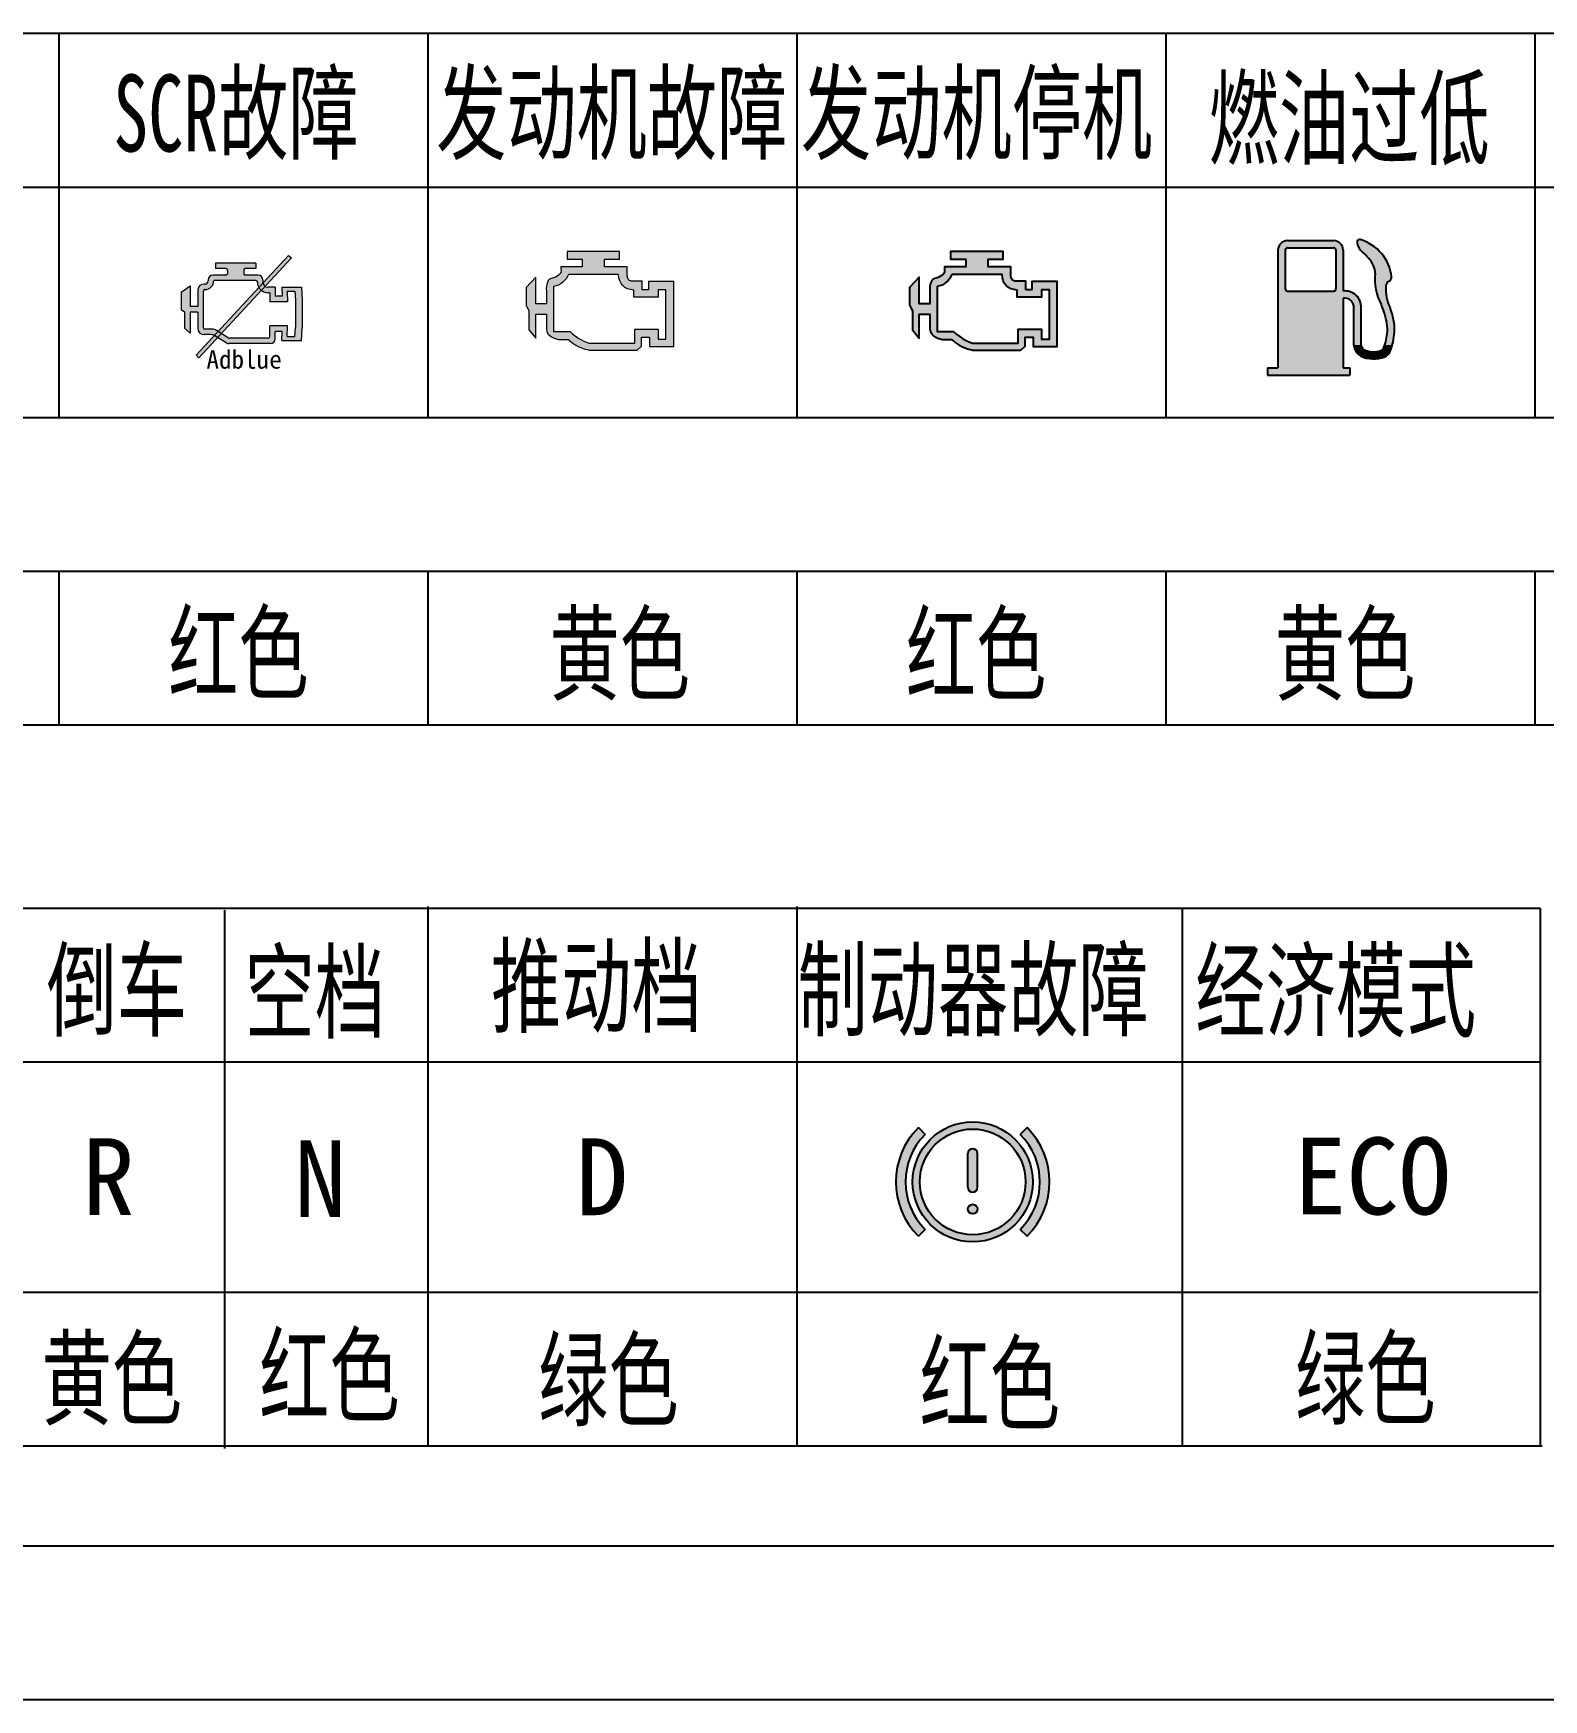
# Model space of a CAD drawing. Extents: x -188 to 653, y 38 to 632.
# Drawn here: x 355.9 to 454.2, y 38.5 to 146.9 of the extents above; entities that cross this region are included whole.
import ezdxf

# ---------------------------------------------------------------- set-up
doc = ezdxf.new("R2010")
doc.units = 0
doc.header["$LTSCALE"] = 5
doc.linetypes.add('ACAD_ISO04W100', pattern=[30.5, 24, -3, 0.5, -3])
for name, color, linetype, lineweight in [('1', 1, 'CONTINUOUS', 5), ('F1', 3, 'ACAD_ISO04W100', 5), ('F3', 2, 'CONTINUOUS', 5)]:
    doc.layers.add(name, color=color, linetype=linetype, lineweight=lineweight)
for name, color, linetype in [('1轮廓实线层', 7, 'CONTINUOUS'), ('2细线层', 3, 'CONTINUOUS'), ('F2', 1, 'CONTINUOUS')]:
    doc.layers.add(name, color=color, linetype=linetype)
doc.styles.add('STYLE1', font='SIMHEI.TTF', dxfattribs={"width": 0.67})
doc.styles.add('STYLE2', font='', dxfattribs={"width": 0.67, "height": 5})
doc.styles.get('STYLE2').set_extended_font_data('FangSong')

msp = doc.modelspace()

# ---------------------------------------------------------------- hatches: boundary and pattern name
at = {"layer": '1'}
msp.add_hatch(color=256, dxfattribs=at).paths.add_polyline_path([(366.506, 125.936), (366.69, 125.766), (372.703, 132.259), (372.519, 132.428)])
h = msp.add_hatch(color=256, dxfattribs=at)
h.paths.add_polyline_path([(369.6, 131.249, 0.4142136), (369.705, 131.144), (370.543, 131.144, -0.4142136), (370.857, 130.83), (370.857, 130.662, 0.4142136), (371.172, 130.348), (371.654, 130.348), (371.654, 129.761), (372.094, 129.761), (372.073, 130.348), (373.356, 130.348), (373.414, 129.524), (373.414, 127.714), (373.356, 126.89), (372.073, 126.89), (372.094, 127.477), (371.654, 127.477), (371.654, 126.995, -0.4142136), (371.339, 126.681), (368.633, 126.681, -0.1400549), (368.467, 126.728), (367.727, 127.188, 0.1400549), (367.45, 127.268), (367.033, 127.268, -0.4142136), (366.614, 127.687), (366.614, 128.734), (366.111, 128.734), (366.111, 127.373), (365.754, 127.687), (365.754, 128.761), (365.545, 128.913), (365.545, 130.042), (366.111, 130.452), (366.111, 129.091), (366.614, 129.091), (366.614, 130.139, -0.4142136), (367.033, 130.558), (367.085, 130.558, 0.4142136), (367.295, 130.767), (367.295, 130.83, -0.4142136), (367.609, 131.144), (368.447, 131.144, 0.4142136), (368.552, 131.249), (368.552, 131.459, 0.4142136), (368.447, 131.564), (367.766, 131.564), (367.766, 131.92), (370.386, 131.92), (370.386, 131.564), (369.705, 131.564, 0.4142136), (369.6, 131.459)])
h.paths.add_polyline_path([(368.447, 130.788), (367.651, 130.788, -0.425106), (367.085, 130.201), (367.075, 130.201, 0.4142136), (366.97, 130.097), (366.97, 127.729, 0.4142136), (367.075, 127.624), (367.552, 127.624, -0.1400549), (367.829, 127.545), (368.594, 127.069, 0.1400549), (368.705, 127.037), (371.193, 127.037, 0.4142136), (371.297, 127.142), (371.297, 127.833), (372.454, 127.833), (372.43, 127.142), (372.93, 127.142), (372.971, 127.729), (372.971, 129.51), (372.93, 130.097), (372.43, 130.097), (372.454, 129.405), (371.297, 129.405), (371.297, 129.992), (371.172, 129.992, -0.4199345), (370.501, 130.676, 0.4338451), (370.396, 130.788)], flags=16)
at = {"layer": '1轮廓实线层'}
h = msp.add_hatch(color=2, dxfattribs=at)
h.paths.add_polyline_path([(441.12, 129.632, -0.5041211), (441.824, 129.012), (441.824, 127.566), (442.293, 127.566), (442.293, 128.995, 0.4679868), (441.12, 130.106), (441.12, 132.762, 0.4142136), (440.495, 133.387), (437.51, 133.387, 0.4142136), (436.885, 132.762), (436.885, 125.106), (436.207, 125.106), (436.207, 124.637), (441.566, 124.637), (441.566, 125.106), (441.12, 125.106)])
h.paths.add_polyline_path([(437.51, 130.1, -0.4142136), (437.354, 130.257), (437.354, 132.762, -0.4142136), (437.51, 132.918), (440.495, 132.918, -0.4142136), (440.651, 132.762), (440.651, 130.257, -0.4142136), (440.495, 130.1)], flags=16)
h.paths.add_polyline_path([(443.899, 130.452, -0.2804266), (444.086, 130.718, 0.3301624), (444.272, 131.04, 0.301971), (442.231, 133.451, 0.5480875), (442.033, 133.277), (442.041, 133.226, 0.1877188), (442.381, 132.637, -0.1080256), (443.101, 131.747, -0.1391975), (443.196, 131.244, 0.1423223), (443.594, 129.22, 0.0384266), (443.744, 128.821, -0.099586), (444.001, 127.566), (444.47, 127.566, 0.1002933), (444.172, 129.012, -0.1273104)])
h.paths.add_polyline_path([(442.293, 127.566), (441.824, 127.566), (441.824, 126.585), (442.293, 126.585)], flags=16)
h.paths.add_polyline_path([(444.468, 127.439, 0.0085106), (444.47, 127.566), (444.001, 127.566, -0.0076289), (444, 127.466, -0.0511602), (443.829, 126.585), (444.317, 126.585, 0.0446322)])
h = msp.add_hatch(color=2, dxfattribs=at)
h.paths.add_polyline_path([(444.272, 131.04, -0.3301624), (444.086, 130.718, 0.2804266), (443.899, 130.452, 0.1273104), (444.172, 129.012), (443.664, 129.012, -0.0197646), (443.594, 129.22, -0.1423223), (443.196, 131.244, 0.1391975), (443.101, 131.747, 0.1080256), (442.381, 132.637, -0.1877188), (442.041, 133.226), (442.033, 133.277, -0.5480875), (442.231, 133.451, -0.301971)])
h.paths.add_polyline_path([(441.12, 132.762, 0.4142136), (440.495, 133.387), (440.182, 133.387), (440.182, 132.918), (440.495, 132.918, -0.4142136), (440.651, 132.762), (440.651, 130.257, -0.4142136), (440.495, 130.1), (440.182, 130.1), (440.182, 129.012), (441.12, 129.012), (441.12, 129.632, -0.5041211), (441.824, 129.012), (442.294, 129.012, 0.463108), (441.12, 130.106)])
h.paths.add_polyline_path([(441.12, 129.012), (440.182, 129.012), (440.182, 124.637), (441.566, 124.637), (441.566, 125.106), (441.12, 125.106)])
h.paths.add_polyline_path([(440.182, 129.012), (436.885, 129.012), (436.885, 125.106), (436.207, 125.106), (436.207, 124.637), (440.182, 124.637)])
h.paths.add_polyline_path([(440.182, 129.012), (440.182, 130.1), (437.51, 130.1, -0.4142136), (437.354, 130.257), (437.354, 132.762, -0.4142136), (437.51, 132.918), (440.182, 132.918), (440.182, 133.387), (437.51, 133.387, 0.4142136), (436.885, 132.762), (436.885, 129.012)])
for points in [[(442.293, 126.585), (441.824, 126.585, 0.0859048), (441.861, 126.375), (442.302, 126.533, -0.0859048)], [(441.861, 126.375, 0.0805487), (442.032, 126.064), (442.302, 126.533)], [(442.424, 126.325, -0.0948754), (442.302, 126.533), (442.032, 126.064, 0.1109717), (442.244, 125.891)], [(442.539, 126.271, -0.0214546), (442.424, 126.325), (442.244, 125.891, 0.040873), (442.539, 125.772)], [(443.076, 126.154, -0.0939247), (442.539, 126.271), (442.539, 125.772, 0.0703056), (443.076, 125.685)], [(444.19, 126.188, 0.0214147), (444.317, 126.585), (443.829, 126.585, -0.0097332), (443.776, 126.423, -0.2337576), (443.579, 126.228, -0.0866805), (443.076, 126.154), (443.076, 125.685, 0.1000017), (443.834, 125.822, 0.2135666)]]:
    msp.add_hatch(color=2, dxfattribs=at).paths.add_polyline_path(points)
at = {"layer": '1轮廓实线层', "ltscale": 10}
h = msp.add_hatch(color=1, dxfattribs=at)
h.paths.add_polyline_path([(417.024, 75.579), (417.024, 76.048, 0.4141168), (413.119, 72.142), (413.588, 72.142, -0.4141168)])
h.paths.add_polyline_path([(413.932, 75.235), (413.49, 75.677, 0.1989124), (412.025, 72.142), (412.65, 72.142, -0.1989124)])
h.paths.add_polyline_path([(420.463, 72.142), (420.931, 72.142, 0.4143103), (417.024, 76.048), (417.024, 75.579, -0.4143103)])
h.paths.add_polyline_path([(421.4, 72.142), (422.025, 72.142, 0.1989124), (420.561, 75.677), (420.119, 75.235, -0.1989124)])
h.paths.add_polyline_path([(420.119, 69.048), (420.561, 68.606, 0.1989124), (422.025, 72.142), (421.4, 72.142, -0.1989124)])
h.paths.add_polyline_path([(417.026, 68.704), (417.026, 68.236, 0.4141168), (420.931, 72.142), (420.463, 72.142, -0.4141168)])
h.paths.add_polyline_path([(417.338, 73.99, 0.4148826), (417.024, 74.303), (417.025, 72.142), (417.338, 72.142)], flags=17)
h.paths.add_polyline_path([(417.024, 74.303, 0.4135448), (416.713, 73.99), (416.713, 72.142), (417.025, 72.142)])
h.paths.add_polyline_path([(417.025, 72.142), (416.713, 72.142), (416.713, 71.788, 0.4144199), (417.025, 71.475)], flags=17)
h.paths.add_polyline_path([(417.338, 72.142), (417.025, 72.142), (417.025, 71.475, 0.4140073), (417.338, 71.788)])
h.paths.add_polyline_path([(417.026, 70.685, 0.4146647), (416.713, 70.372, 0.4148582), (417.026, 70.06)], flags=17)
h.paths.add_polyline_path([(417.026, 70.06, 0.4135692), (417.338, 70.372, 0.4137626), (417.026, 70.685)])
h.paths.add_polyline_path([(417.026, 68.236), (417.026, 68.704, -0.4143103), (413.588, 72.142), (413.119, 72.142, 0.4143103)])
h.paths.add_polyline_path([(413.49, 68.606), (413.932, 69.048, -0.1989124), (412.65, 72.142), (412.025, 72.142, 0.1989124)])
at = {"layer": 'F2'}
h = msp.add_hatch(color=256, dxfattribs=at)
edge = h.paths.add_edge_path()
edge.add_spline(control_points=[(420.472, 130.181), (420.472, 130.181), (420.872, 130.181), (420.872, 130.181), (420.872, 130.181), (420.872, 130.181), (420.872, 130.731), (420.872, 130.731), (420.872, 130.731), (420.872, 130.731), (422.522, 130.731), (422.522, 130.731), (422.522, 130.731), (422.522, 130.731), (422.522, 126.491), (422.522, 126.491), (422.522, 126.491), (422.522, 126.491), (420.962, 126.491), (420.962, 126.491), (420.962, 126.491), (420.962, 126.491), (420.962, 127.111), (420.962, 127.111), (420.962, 127.111), (420.962, 127.111), (420.432, 127.111), (420.432, 127.111), (420.432, 127.111), (420.432, 127.111), (420.432, 126.512), (420.432, 126.512), (420.432, 126.512), (420.432, 126.512), (420.152, 126.262), (420.152, 126.262), (420.152, 126.262), (420.152, 126.262), (417.052, 126.262), (417.052, 126.262), (417.052, 126.262), (417.052, 126.261), (416.582, 126.311), (416.152, 126.591), (416.152, 126.591), (415.712, 126.861), (415.662, 126.961), (415.662, 126.961), (415.662, 126.961), (415.662, 126.961), (415.002, 126.961), (415.002, 126.961), (415.002, 126.961), (415.002, 126.961), (414.242, 127.121), (414.242, 127.621), (414.242, 127.621), (414.242, 128.131), (414.242, 128.601), (414.242, 128.601), (414.242, 128.601), (414.242, 128.601), (413.552, 128.601), (413.552, 128.601), (413.552, 128.601), (413.552, 128.601), (413.552, 127.031), (413.552, 127.031), (413.552, 127.031), (413.552, 127.031), (413.102, 127.591), (413.102, 127.591), (413.102, 127.591), (413.102, 127.591), (413.102, 128.811), (413.102, 128.811), (413.102, 128.811), (413.102, 128.811), (412.922, 129.181), (412.922, 129.181), (412.922, 129.181), (412.922, 129.181), (412.922, 130.341), (412.922, 130.341), (412.922, 130.341), (412.922, 130.341), (413.552, 131.011), (413.552, 131.011), (413.552, 131.011), (413.552, 131.011), (413.552, 129.281), (413.552, 129.281), (413.552, 129.281), (413.552, 129.281), (414.242, 129.281), (414.242, 129.281), (414.242, 129.281), (414.242, 129.281), (414.242, 130.181), (414.242, 130.181), (414.242, 130.181), (414.242, 130.181), (414.192, 130.861), (414.572, 130.931), (414.572, 130.931), (414.962, 131.001), (415.182, 131.251), (415.192, 131.351), (415.192, 131.351), (415.202, 131.441), (415.192, 131.681), (415.192, 131.681), (415.192, 131.681), (415.192, 131.681), (416.572, 131.681), (416.572, 131.681), (416.572, 131.681), (416.572, 131.681), (416.572, 132.171), (416.572, 132.171), (416.572, 132.171), (416.572, 132.171), (415.582, 132.171), (415.582, 132.171), (415.582, 132.171), (415.582, 132.171), (415.582, 132.681), (415.582, 132.681), (415.582, 132.681), (415.582, 132.681), (419.002, 132.681), (419.002, 132.681), (419.002, 132.681), (419.002, 132.681), (419.002, 132.171), (419.002, 132.171), (419.002, 132.171), (419.002, 132.171), (418.032, 132.171), (418.032, 132.171), (418.032, 132.171), (418.032, 132.171), (418.032, 131.681), (418.032, 131.681), (418.032, 131.681), (418.032, 131.681), (419.502, 131.681), (419.502, 131.681), (419.502, 131.681), (419.502, 131.681), (419.502, 131.152), (419.502, 131.152), (419.502, 131.152), (419.502, 131.151), (419.502, 130.751), (419.762, 130.751), (419.762, 130.751), (420.022, 130.751), (420.472, 130.751), (420.472, 130.751), (420.472, 130.751), (420.472, 130.751), (420.472, 130.181), (420.472, 130.181)], knot_values=[0, 0, 0, 0, 0.0243902, 0.0243902, 0.0243902, 0.0243902, 0.0487805, 0.0487805, 0.0487805, 0.0487805, 0.0731707, 0.0731707, 0.0731707, 0.0731707, 0.097561, 0.097561, 0.097561, 0.097561, 0.1219512, 0.1219512, 0.1219512, 0.1219512, 0.1463415, 0.1463415, 0.1463415, 0.1463415, 0.1707317, 0.1707317, 0.1707317, 0.1707317, 0.195122, 0.195122, 0.195122, 0.195122, 0.2195122, 0.2195122, 0.2195122, 0.2195122, 0.2439024, 0.2439024, 0.2439024, 0.2439024, 0.2682927, 0.2682927, 0.2682927, 0.2682927, 0.2926829, 0.2926829, 0.2926829, 0.2926829, 0.3170732, 0.3170732, 0.3170732, 0.3170732, 0.3414634, 0.3414634, 0.3414634, 0.3414634, 0.3658537, 0.3658537, 0.3658537, 0.3658537, 0.3902439, 0.3902439, 0.3902439, 0.3902439, 0.4146341, 0.4146341, 0.4146341, 0.4146341, 0.4390244, 0.4390244, 0.4390244, 0.4390244, 0.4634146, 0.4634146, 0.4634146, 0.4634146, 0.4878049, 0.4878049, 0.4878049, 0.4878049, 0.5121951, 0.5121951, 0.5121951, 0.5121951, 0.5365854, 0.5365854, 0.5365854, 0.5365854, 0.5609756, 0.5609756, 0.5609756, 0.5609756, 0.5853659, 0.5853659, 0.5853659, 0.5853659, 0.6097561, 0.6097561, 0.6097561, 0.6097561, 0.6341463, 0.6341463, 0.6341463, 0.6341463, 0.6585366, 0.6585366, 0.6585366, 0.6585366, 0.6829268, 0.6829268, 0.6829268, 0.6829268, 0.7073171, 0.7073171, 0.7073171, 0.7073171, 0.7317073, 0.7317073, 0.7317073, 0.7317073, 0.7560976, 0.7560976, 0.7560976, 0.7560976, 0.7804878, 0.7804878, 0.7804878, 0.7804878, 0.804878, 0.804878, 0.804878, 0.804878, 0.8292683, 0.8292683, 0.8292683, 0.8292683, 0.8536585, 0.8536585, 0.8536585, 0.8536585, 0.8780488, 0.8780488, 0.8780488, 0.8780488, 0.902439, 0.902439, 0.902439, 0.902439, 0.9268293, 0.9268293, 0.9268293, 0.9268293, 0.9512195, 0.9512195, 0.9512195, 0.9512195, 0.9756098, 0.9756098, 0.9756098, 0.9756098, 1, 1, 1, 1], degree=3, periodic=0)
edge = h.paths.add_edge_path(flags=16)
edge.add_spline(control_points=[(415.682, 131.191), (415.682, 131.191), (418.932, 131.191), (418.932, 131.191), (418.932, 131.191), (418.972, 130.571), (419.302, 130.191), (419.922, 130.171), (419.922, 130.171), (419.922, 130.171), (419.922, 129.701), (419.922, 129.701), (419.922, 129.701), (419.922, 129.701), (421.502, 129.701), (421.502, 129.701), (421.502, 129.701), (421.502, 129.701), (421.502, 130.181), (421.502, 130.181), (421.502, 130.181), (421.502, 130.181), (422.012, 130.181), (422.012, 130.181), (422.012, 130.181), (422.012, 130.181), (422.012, 126.981), (422.012, 126.981), (422.012, 126.981), (422.012, 126.981), (421.502, 126.981), (421.502, 126.981), (421.502, 126.981), (421.502, 126.981), (421.502, 127.631), (421.502, 127.631), (421.502, 127.631), (421.502, 127.631), (419.982, 127.631), (419.982, 127.631), (419.982, 127.631), (419.982, 127.631), (419.982, 126.721), (419.982, 126.721), (419.982, 126.721), (419.982, 126.721), (417.022, 126.721), (417.022, 126.721), (417.022, 126.721), (416.552, 126.861), (416.132, 127.121), (415.772, 127.471), (415.772, 127.471), (415.772, 127.471), (414.712, 127.471), (414.712, 127.471), (414.712, 127.471), (414.712, 127.471), (414.712, 130.391), (414.712, 130.391), (414.712, 130.391), (415.172, 130.481), (415.512, 130.791), (415.682, 131.191)], knot_values=[0, 0, 0, 0, 0.0625, 0.0625, 0.0625, 0.0625, 0.125, 0.125, 0.125, 0.125, 0.1875, 0.1875, 0.1875, 0.1875, 0.25, 0.25, 0.25, 0.25, 0.3125, 0.3125, 0.3125, 0.3125, 0.375, 0.375, 0.375, 0.375, 0.4375, 0.4375, 0.4375, 0.4375, 0.5, 0.5, 0.5, 0.5, 0.5625, 0.5625, 0.5625, 0.5625, 0.625, 0.625, 0.625, 0.625, 0.6875, 0.6875, 0.6875, 0.6875, 0.75, 0.75, 0.75, 0.75, 0.8125, 0.8125, 0.8125, 0.8125, 0.875, 0.875, 0.875, 0.875, 0.9375, 0.9375, 0.9375, 0.9375, 1, 1, 1, 1], degree=3, periodic=0)
at = {"layer": 'F3'}
h = msp.add_hatch(color=256, dxfattribs=at)
edge = h.paths.add_edge_path()
edge.add_spline(control_points=[(395.529, 130.181), (395.529, 130.181), (395.929, 130.181), (395.929, 130.181), (395.929, 130.181), (395.929, 130.181), (395.929, 130.731), (395.929, 130.731), (395.929, 130.731), (395.929, 130.731), (397.579, 130.731), (397.579, 130.731), (397.579, 130.731), (397.579, 130.731), (397.579, 126.491), (397.579, 126.491), (397.579, 126.491), (397.579, 126.491), (396.009, 126.491), (396.009, 126.491), (396.009, 126.491), (396.009, 126.491), (396.009, 127.111), (396.009, 127.111), (396.009, 127.111), (396.009, 127.111), (395.489, 127.111), (395.489, 127.111), (395.489, 127.111), (395.489, 127.111), (395.489, 126.512), (395.489, 126.512), (395.489, 126.512), (395.489, 126.512), (395.199, 126.262), (395.199, 126.262), (395.199, 126.262), (395.199, 126.262), (392.109, 126.262), (392.109, 126.262), (392.109, 126.262), (392.109, 126.261), (391.639, 126.311), (391.199, 126.591), (391.199, 126.591), (390.769, 126.861), (390.719, 126.961), (390.719, 126.961), (390.719, 126.961), (390.719, 126.961), (390.049, 126.961), (390.049, 126.961), (390.049, 126.961), (390.049, 126.961), (389.289, 127.121), (389.289, 127.621), (389.289, 127.621), (389.289, 128.131), (389.289, 128.601), (389.289, 128.601), (389.289, 128.601), (389.289, 128.601), (388.599, 128.601), (388.599, 128.601), (388.599, 128.601), (388.599, 128.601), (388.599, 127.031), (388.599, 127.031), (388.599, 127.031), (388.599, 127.031), (388.159, 127.591), (388.159, 127.591), (388.159, 127.591), (388.159, 127.591), (388.159, 128.811), (388.159, 128.811), (388.159, 128.811), (388.159, 128.811), (387.979, 129.181), (387.979, 129.181), (387.979, 129.181), (387.979, 129.181), (387.979, 130.341), (387.979, 130.341), (387.979, 130.341), (387.979, 130.341), (388.599, 131.011), (388.599, 131.011), (388.599, 131.011), (388.599, 131.011), (388.599, 129.281), (388.599, 129.281), (388.599, 129.281), (388.599, 129.281), (389.289, 129.281), (389.289, 129.281), (389.289, 129.281), (389.289, 129.281), (389.289, 130.181), (389.289, 130.181), (389.289, 130.181), (389.289, 130.181), (389.249, 130.861), (389.629, 130.931), (389.629, 130.931), (390.009, 131.001), (390.239, 131.251), (390.239, 131.351), (390.239, 131.351), (390.249, 131.441), (390.239, 131.681), (390.239, 131.681), (390.239, 131.681), (390.239, 131.681), (391.619, 131.681), (391.619, 131.681), (391.619, 131.681), (391.619, 131.681), (391.619, 132.171), (391.619, 132.171), (391.619, 132.171), (391.619, 132.171), (390.639, 132.171), (390.639, 132.171), (390.639, 132.171), (390.639, 132.171), (390.639, 132.681), (390.639, 132.681), (390.639, 132.681), (390.639, 132.681), (394.049, 132.681), (394.049, 132.681), (394.049, 132.681), (394.049, 132.681), (394.049, 132.171), (394.049, 132.171), (394.049, 132.171), (394.049, 132.171), (393.079, 132.171), (393.079, 132.171), (393.079, 132.171), (393.079, 132.171), (393.079, 131.681), (393.079, 131.681), (393.079, 131.681), (393.079, 131.681), (394.549, 131.681), (394.549, 131.681), (394.549, 131.681), (394.549, 131.681), (394.549, 131.152), (394.549, 131.152), (394.549, 131.152), (394.549, 131.151), (394.549, 130.751), (394.809, 130.751), (394.809, 130.751), (395.069, 130.751), (395.529, 130.751), (395.529, 130.751), (395.529, 130.751), (395.529, 130.751), (395.529, 130.181), (395.529, 130.181)], knot_values=[0, 0, 0, 0, 0.0243902, 0.0243902, 0.0243902, 0.0243902, 0.0487805, 0.0487805, 0.0487805, 0.0487805, 0.0731707, 0.0731707, 0.0731707, 0.0731707, 0.097561, 0.097561, 0.097561, 0.097561, 0.1219512, 0.1219512, 0.1219512, 0.1219512, 0.1463415, 0.1463415, 0.1463415, 0.1463415, 0.1707317, 0.1707317, 0.1707317, 0.1707317, 0.195122, 0.195122, 0.195122, 0.195122, 0.2195122, 0.2195122, 0.2195122, 0.2195122, 0.2439024, 0.2439024, 0.2439024, 0.2439024, 0.2682927, 0.2682927, 0.2682927, 0.2682927, 0.2926829, 0.2926829, 0.2926829, 0.2926829, 0.3170732, 0.3170732, 0.3170732, 0.3170732, 0.3414634, 0.3414634, 0.3414634, 0.3414634, 0.3658537, 0.3658537, 0.3658537, 0.3658537, 0.3902439, 0.3902439, 0.3902439, 0.3902439, 0.4146341, 0.4146341, 0.4146341, 0.4146341, 0.4390244, 0.4390244, 0.4390244, 0.4390244, 0.4634146, 0.4634146, 0.4634146, 0.4634146, 0.4878049, 0.4878049, 0.4878049, 0.4878049, 0.5121951, 0.5121951, 0.5121951, 0.5121951, 0.5365854, 0.5365854, 0.5365854, 0.5365854, 0.5609756, 0.5609756, 0.5609756, 0.5609756, 0.5853659, 0.5853659, 0.5853659, 0.5853659, 0.6097561, 0.6097561, 0.6097561, 0.6097561, 0.6341463, 0.6341463, 0.6341463, 0.6341463, 0.6585366, 0.6585366, 0.6585366, 0.6585366, 0.6829268, 0.6829268, 0.6829268, 0.6829268, 0.7073171, 0.7073171, 0.7073171, 0.7073171, 0.7317073, 0.7317073, 0.7317073, 0.7317073, 0.7560976, 0.7560976, 0.7560976, 0.7560976, 0.7804878, 0.7804878, 0.7804878, 0.7804878, 0.804878, 0.804878, 0.804878, 0.804878, 0.8292683, 0.8292683, 0.8292683, 0.8292683, 0.8536585, 0.8536585, 0.8536585, 0.8536585, 0.8780488, 0.8780488, 0.8780488, 0.8780488, 0.902439, 0.902439, 0.902439, 0.902439, 0.9268293, 0.9268293, 0.9268293, 0.9268293, 0.9512195, 0.9512195, 0.9512195, 0.9512195, 0.9756098, 0.9756098, 0.9756098, 0.9756098, 1, 1, 1, 1], degree=3, periodic=0)
edge = h.paths.add_edge_path(flags=16)
edge.add_spline(control_points=[(390.729, 131.191), (390.729, 131.191), (393.989, 131.191), (393.989, 131.191), (393.989, 131.191), (394.019, 130.571), (394.349, 130.191), (394.979, 130.171), (394.979, 130.171), (394.979, 130.171), (394.979, 129.701), (394.979, 129.701), (394.979, 129.701), (394.979, 129.701), (396.559, 129.701), (396.559, 129.701), (396.559, 129.701), (396.559, 129.701), (396.559, 130.181), (396.559, 130.181), (396.559, 130.181), (396.559, 130.181), (397.069, 130.181), (397.069, 130.181), (397.069, 130.181), (397.069, 130.181), (397.069, 126.981), (397.069, 126.981), (397.069, 126.981), (397.069, 126.981), (396.559, 126.981), (396.559, 126.981), (396.559, 126.981), (396.559, 126.981), (396.559, 127.631), (396.559, 127.631), (396.559, 127.631), (396.559, 127.631), (395.039, 127.631), (395.039, 127.631), (395.039, 127.631), (395.039, 127.631), (395.039, 126.721), (395.039, 126.721), (395.039, 126.721), (395.039, 126.721), (392.079, 126.721), (392.079, 126.721), (392.079, 126.721), (391.599, 126.861), (391.189, 127.121), (390.829, 127.471), (390.829, 127.471), (390.829, 127.471), (389.759, 127.471), (389.759, 127.471), (389.759, 127.471), (389.759, 127.471), (389.759, 130.391), (389.759, 130.391), (389.759, 130.391), (390.219, 130.481), (390.569, 130.791), (390.729, 131.191)], knot_values=[0, 0, 0, 0, 0.0625, 0.0625, 0.0625, 0.0625, 0.125, 0.125, 0.125, 0.125, 0.1875, 0.1875, 0.1875, 0.1875, 0.25, 0.25, 0.25, 0.25, 0.3125, 0.3125, 0.3125, 0.3125, 0.375, 0.375, 0.375, 0.375, 0.4375, 0.4375, 0.4375, 0.4375, 0.5, 0.5, 0.5, 0.5, 0.5625, 0.5625, 0.5625, 0.5625, 0.625, 0.625, 0.625, 0.625, 0.6875, 0.6875, 0.6875, 0.6875, 0.75, 0.75, 0.75, 0.75, 0.8125, 0.8125, 0.8125, 0.8125, 0.875, 0.875, 0.875, 0.875, 0.9375, 0.9375, 0.9375, 0.9375, 1, 1, 1, 1], degree=3, periodic=0)

# ---------------------------------------------------------------- linework, layer by layer
at = {"layer": '1'}
for p, q in [((372.519, 132.428), (372.703, 132.259)), ((367.766, 131.92), (367.766, 131.564)), ((370.386, 131.92), (367.766, 131.92)), ((368.447, 131.564), (367.766, 131.564)), ((368.552, 131.459), (368.552, 131.249)), ((369.6, 131.459), (369.6, 131.249)), ((370.386, 131.564), (369.705, 131.564)), ((370.386, 131.92), (370.386, 131.564)), ((365.545, 130.042), (366.111, 130.452)), ((366.111, 130.452), (366.111, 129.091)), ((366.614, 130.139), (366.614, 129.091)), ((367.085, 130.558), (367.033, 130.558)), ((367.085, 130.201), (367.075, 130.201)), ((367.295, 130.83), (367.295, 130.767)), ((368.447, 131.144), (367.609, 131.144)), ((368.447, 130.788), (367.651, 130.788)), ((370.396, 130.788), (368.447, 130.788)), ((370.543, 131.144), (369.705, 131.144)), ((370.857, 130.83), (370.857, 130.662)), ((371.654, 130.348), (371.172, 130.348)), ((371.654, 130.348), (371.654, 129.761)), ((372.073, 130.348), (372.094, 129.761)), ((372.073, 130.348), (373.356, 130.348)), ((373.355, 130.363), (373.414, 129.524)), ((365.545, 130.042), (365.545, 128.913)), ((366.614, 129.091), (366.111, 129.091)), ((366.97, 130.097), (366.97, 127.729)), ((371.297, 129.992), (371.172, 129.992)), ((371.297, 129.992), (371.297, 129.405)), ((372.454, 129.405), (371.297, 129.405)), ((372.094, 129.761), (371.654, 129.761)), ((372.429, 130.1), (372.454, 129.405)), ((372.43, 130.097), (372.93, 130.097)), ((372.93, 130.097), (372.971, 129.51)), ((372.971, 129.51), (372.971, 127.729)), ((373.414, 129.524), (373.414, 127.714)), ((365.545, 128.913), (365.754, 128.761)), ((365.754, 128.761), (365.754, 127.687)), ((366.111, 128.734), (366.111, 127.373)), ((366.614, 128.734), (366.111, 128.734)), ((366.614, 128.734), (366.614, 127.687)), ((365.754, 127.687), (366.111, 127.373)), ((367.45, 127.268), (367.033, 127.268)), ((367.552, 127.624), (367.075, 127.624)), ((368.467, 126.728), (367.727, 127.188)), ((368.594, 127.069), (367.829, 127.545)), ((371.193, 127.037), (368.705, 127.037)), ((372.454, 127.833), (371.297, 127.833)), ((371.297, 127.142), (371.297, 127.833)), ((372.094, 127.477), (371.654, 127.477)), ((371.654, 126.995), (371.654, 127.477)), ((372.073, 126.89), (372.094, 127.477)), ((372.073, 126.89), (373.356, 126.89)), ((372.429, 127.138), (372.454, 127.833)), ((372.43, 127.142), (372.93, 127.142)), ((372.93, 127.142), (372.971, 127.729)), ((373.355, 126.876), (373.414, 127.714)), ((366.506, 125.936), (366.69, 125.766)), ((371.339, 126.681), (368.633, 126.681))]:
    msp.add_line(p, q, dxfattribs=at)
for centre, radius, start, end in [((368.447, 131.459), 0.105, 0, 90), ((368.447, 131.249), 0.105, 270, 0), ((369.705, 131.459), 0.105, 90, 180), ((369.705, 131.249), 0.105, 180, 270), ((367.033, 130.139), 0.419, 90, 180), ((367.075, 130.097), 0.105, 90, 180), ((367.085, 130.767), 0.566, 270, 2.12255), ((367.085, 130.767), 0.21, 270, 0), ((367.609, 130.83), 0.314, 90, 180), ((370.396, 130.683), 0.105, 0.8102, 90), ((371.172, 130.663), 0.671, 178.13756, 269.97389), ((370.543, 130.83), 0.314, 0, 90), ((371.172, 130.662), 0.314, 180, 270), ((367.033, 127.687), 0.419, 180, 270), ((367.075, 127.729), 0.105, 180, 270), ((367.45, 126.744), 0.524, 58.10921, 90), ((367.552, 127.1), 0.524, 58.10921, 90), ((368.705, 127.247), 0.21, 238.10921, 270), ((371.193, 127.142), 0.105, 270, 0), ((371.339, 126.995), 0.314, 270, 0), ((368.633, 126.995), 0.314, 238.10921, 270)]:
    msp.add_arc(centre, radius, start, end, dxfattribs=at)
at = {"layer": '1轮廓实线层', "ltscale": 10}
for p, q in [((-157.415, 146.873), (477.962, 146.873)), ((357.585, 146.873), (357.585, 121.873)), ((381.585, 146.873), (381.585, 121.873)), ((405.585, 146.873), (405.585, 121.873)), ((429.585, 146.873), (429.585, 121.873)), ((453.585, 146.873), (453.585, 121.873)), ((-157.415, 136.873), (478.011, 136.873)), ((-157.415, 121.873), (477.893, 121.873)), ((-139.609, 111.873), (477.997, 111.873)), ((357.585, 111.873), (357.585, 101.873)), ((381.585, 111.873), (381.585, 101.873)), ((405.585, 111.873), (405.585, 101.873)), ((429.585, 111.873), (429.585, 101.873)), ((453.585, 111.873), (453.585, 101.873)), ((-157.415, 101.873), (477.983, 101.873)), ((381.583, 90.067), (381.583, 54.965)), ((405.583, 90.067), (405.583, 54.984)), ((-157.415, 89.961), (453.938, 89.961)), ((368.35, 89.813), (368.35, 54.785)), ((430.654, 89.891), (430.654, 54.98)), ((453.948, 89.954), (453.948, 55.043)), ((-157.415, 79.961), (453.938, 79.961)), ((-157.415, 64.961), (453.817, 64.961)), ((-157.415, 54.961), (454.059, 54.961))]:
    msp.add_line(p, q, dxfattribs=at)
at = {"layer": '1轮廓实线层', "color": 2}
for p, q in [((437.51, 133.387), (440.495, 133.387)), ((437.51, 133.387), (440.495, 133.387)), ((436.885, 132.762), (436.885, 125.106)), ((436.885, 132.762), (436.885, 125.106)), ((437.354, 132.762), (437.354, 130.257)), ((437.354, 132.762), (437.354, 130.257)), ((437.354, 132.762), (437.354, 130.257)), ((437.354, 132.762), (437.354, 130.257)), ((437.354, 132.762), (437.354, 130.257)), ((437.354, 132.762), (437.354, 130.257)), ((437.51, 132.918), (440.495, 132.918)), ((437.51, 132.918), (440.495, 132.918)), ((440.651, 132.762), (440.651, 130.257)), ((440.651, 132.762), (440.651, 130.257)), ((441.12, 132.762), (441.12, 130.106)), ((441.12, 132.762), (441.12, 130.106)), ((442.033, 133.277), (442.041, 133.226)), ((442.033, 133.277), (442.041, 133.226)), ((437.51, 130.1), (440.495, 130.1)), ((437.51, 130.1), (440.495, 130.1)), ((441.12, 129.632), (441.12, 125.106)), ((441.12, 129.632), (441.12, 125.106)), ((441.824, 126.585), (441.824, 129.012)), ((441.824, 126.585), (441.824, 129.012)), ((442.293, 126.585), (442.293, 128.995)), ((442.293, 126.585), (442.293, 128.995)), ((441.861, 126.375), (442.302, 126.533)), ((442.032, 126.064), (442.302, 126.533)), ((442.244, 125.891), (442.424, 126.325)), ((436.207, 125.106), (436.885, 125.106)), ((436.207, 125.106), (436.207, 124.637)), ((436.207, 125.106), (436.207, 124.637)), ((436.207, 125.106), (436.885, 125.106)), ((441.12, 125.106), (441.566, 125.106)), ((441.12, 125.106), (441.566, 125.106)), ((441.566, 125.106), (441.566, 124.637)), ((441.566, 125.106), (441.566, 124.637)), ((436.207, 124.637), (441.566, 124.637)), ((436.207, 124.637), (441.566, 124.637))]:
    msp.add_line(p, q, dxfattribs=at)
at = {"layer": '1轮廓实线层', "color": 1}
for p, q in [((413.49, 75.677), (413.932, 75.235)), ((420.561, 75.677), (420.119, 75.235)), ((416.713, 71.788), (416.713, 73.99)), ((417.338, 71.788), (417.338, 73.99)), ((413.932, 69.048), (413.49, 68.606)), ((420.119, 69.048), (420.561, 68.606))]:
    msp.add_line(p, q, dxfattribs=at)
at = {"layer": '1轮廓实线层', "ltscale": 5}
msp.add_line((-163.148, 48.453), (642.852, 48.453), dxfattribs=at)
at = {"layer": '1轮廓实线层', "color": 1, "linetype": 'ByBlock'}
msp.add_circle((417.025, 72.142), 3.906, dxfattribs=at)
at = {"layer": '1轮廓实线层', "color": 1}
for centre, radius in [((417.025, 72.142), 3.438), ((417.025, 70.372), 0.312)]:
    msp.add_circle(centre, radius, dxfattribs=at)
at = {"layer": '1轮廓实线层', "color": 2}
for centre, radius, start, end in [((437.51, 132.762), 0.625, 90, 180), ((437.51, 132.762), 0.625, 90, 180), ((440.495, 132.762), 0.625, 0, 90), ((440.495, 132.762), 0.625, 0, 90), ((442.188, 133.301), 0.156, 73.85045, 188.75683), ((442.188, 133.301), 0.156, 73.85045, 188.75683), ((441.438, 130.71), 2.853, 6.63927, 73.85045), ((441.438, 130.71), 2.853, 6.63927, 73.85045), ((437.51, 132.762), 0.156, 90, 180), ((437.51, 132.762), 0.156, 90, 180), ((440.495, 132.762), 0.156, 0, 90), ((440.495, 132.762), 0.156, 0, 90), ((442.968, 133.369), 0.938, 188.75683, 231.28388), ((442.968, 133.369), 0.938, 188.75683, 231.28388), ((440.706, 130.547), 2.678, 26.62188, 51.28388), ((440.706, 130.547), 2.678, 26.62188, 51.28388), ((442.263, 131.327), 0.938, 354.92384, 26.62188), ((442.263, 131.327), 0.938, 354.92384, 26.62188), ((446.879, 130.917), 3.697, 174.92384, 207.32412), ((446.879, 130.917), 3.697, 174.92384, 207.32412), ((437.51, 130.257), 0.156, 180, 270), ((437.51, 130.257), 0.156, 180, 270), ((440.495, 130.257), 0.156, 270, 0), ((440.495, 130.257), 0.156, 270, 0), ((441.243, 129.061), 1.052, 356.40841, 96.7243), ((441.243, 129.061), 1.052, 356.40841, 96.7243), ((446.817, 130.259), 2.924, 176.21377, 205.23505), ((446.817, 130.259), 2.924, 176.21377, 205.23505), ((444.211, 130.431), 0.312, 113.55414, 176.21377), ((444.211, 130.431), 0.312, 113.55414, 176.21377), ((443.961, 131.004), 0.312, 293.55414, 6.63927), ((443.961, 131.004), 0.312, 293.55414, 6.63927), ((441.243, 129.061), 0.583, 355.17616, 102.19071), ((441.243, 129.061), 0.583, 355.17616, 102.19071), ((446.261, 129.991), 2.776, 196.11925, 204.92164), ((446.261, 129.991), 2.776, 196.11925, 204.92164), ((440.751, 127.553), 3.25, 358.46903, 22.96582), ((440.751, 127.553), 3.25, 358.46903, 22.96582), ((440.751, 127.553), 3.719, 358.23955, 23.09893), ((440.751, 127.553), 3.719, 358.23955, 23.09893), ((439.621, 127.86), 4.397, 340.9137, 354.85916), ((439.621, 127.86), 4.397, 340.9137, 354.85916), ((439.621, 127.86), 4.866, 339.90232, 355.03163), ((439.621, 127.86), 4.866, 339.90232, 355.03163), ((442.449, 126.585), 0.625, 180, 199.63972), ((442.449, 126.585), 0.625, 180, 199.63972), ((442.905, 126.748), 1.109, 199.63972, 218.06034), ((442.905, 126.748), 1.109, 199.63972, 218.06034), ((442.524, 126.45), 0.625, 218.06034, 243.38955), ((442.524, 126.45), 0.625, 218.06034, 243.38955), ((443.116, 127.63), 1.946, 243.38955, 291.68088), ((443.116, 127.63), 1.946, 243.38955, 291.68088), ((442.449, 126.585), 0.156, 180, 199.63972), ((442.449, 126.585), 0.156, 180, 199.63972), ((442.905, 126.748), 0.641, 199.63972, 221.31867), ((442.905, 126.748), 0.641, 199.63972, 221.31867), ((443.116, 127.63), 1.477, 242.08998, 288.28541), ((443.116, 127.63), 1.477, 242.08998, 288.28541), ((443.481, 126.525), 0.312, 288.28541, 340.9137), ((443.481, 126.525), 0.312, 288.28541, 340.9137), ((443.603, 126.403), 0.625, 291.68088, 339.90232), ((443.603, 126.403), 0.625, 291.68088, 339.90232)]:
    msp.add_arc(centre, radius, start, end, dxfattribs=at)
at = {"layer": '1轮廓实线层', "color": 1}
for centre, radius, start, end in [((417.025, 72.142), 5, 135, 225), ((417.025, 72.142), 4.375, 135, 225), ((417.025, 72.142), 4.375, 315, 45), ((417.025, 72.142), 5, 315, 45), ((417.025, 73.99), 0.312, 0, 180), ((417.025, 71.788), 0.312, 180, 0)]:
    msp.add_arc(centre, radius, start, end, dxfattribs=at)
at = {"layer": '2细线层', "ltscale": 5}
msp.add_line((-188.148, 38.453), (652.852, 38.453), dxfattribs=at)
at = {"layer": 'F1', "color": 1}
for p, q in [((372.519, 132.428), (366.506, 125.936)), ((372.703, 132.259), (366.69, 125.766))]:
    msp.add_line(p, q, dxfattribs=at)
at = {"layer": 'F2'}
for points, knots in [([(420.472, 130.181), (420.472, 130.181), (420.872, 130.181), (420.872, 130.181), (420.872, 130.181), (420.872, 130.181), (420.872, 130.731), (420.872, 130.731), (420.872, 130.731), (420.872, 130.731), (422.522, 130.731), (422.522, 130.731), (422.522, 130.731), (422.522, 130.731), (422.522, 126.491), (422.522, 126.491), (422.522, 126.491), (422.522, 126.491), (420.962, 126.491), (420.962, 126.491), (420.962, 126.491), (420.962, 126.491), (420.962, 127.111), (420.962, 127.111), (420.962, 127.111), (420.962, 127.111), (420.432, 127.111), (420.432, 127.111), (420.432, 127.111), (420.432, 127.111), (420.432, 126.512), (420.432, 126.512), (420.432, 126.512), (420.432, 126.512), (420.152, 126.262), (420.152, 126.262), (420.152, 126.262), (420.152, 126.262), (417.052, 126.262), (417.052, 126.262), (417.052, 126.262), (417.052, 126.261), (416.582, 126.311), (416.152, 126.591), (416.152, 126.591), (415.712, 126.861), (415.662, 126.961), (415.662, 126.961), (415.662, 126.961), (415.662, 126.961), (415.002, 126.961), (415.002, 126.961), (415.002, 126.961), (415.002, 126.961), (414.242, 127.121), (414.242, 127.621), (414.242, 127.621), (414.242, 128.131), (414.242, 128.601), (414.242, 128.601), (414.242, 128.601), (414.242, 128.601), (413.552, 128.601), (413.552, 128.601), (413.552, 128.601), (413.552, 128.601), (413.552, 127.031), (413.552, 127.031), (413.552, 127.031), (413.552, 127.031), (413.102, 127.591), (413.102, 127.591), (413.102, 127.591), (413.102, 127.591), (413.102, 128.811), (413.102, 128.811), (413.102, 128.811), (413.102, 128.811), (412.922, 129.181), (412.922, 129.181), (412.922, 129.181), (412.922, 129.181), (412.922, 130.341), (412.922, 130.341), (412.922, 130.341), (412.922, 130.341), (413.552, 131.011), (413.552, 131.011), (413.552, 131.011), (413.552, 131.011), (413.552, 129.281), (413.552, 129.281), (413.552, 129.281), (413.552, 129.281), (414.242, 129.281), (414.242, 129.281), (414.242, 129.281), (414.242, 129.281), (414.242, 130.181), (414.242, 130.181), (414.242, 130.181), (414.242, 130.181), (414.192, 130.861), (414.572, 130.931), (414.572, 130.931), (414.962, 131.001), (415.182, 131.251), (415.192, 131.351), (415.192, 131.351), (415.202, 131.441), (415.192, 131.681), (415.192, 131.681), (415.192, 131.681), (415.192, 131.681), (416.572, 131.681), (416.572, 131.681), (416.572, 131.681), (416.572, 131.681), (416.572, 132.171), (416.572, 132.171), (416.572, 132.171), (416.572, 132.171), (415.582, 132.171), (415.582, 132.171), (415.582, 132.171), (415.582, 132.171), (415.582, 132.681), (415.582, 132.681), (415.582, 132.681), (415.582, 132.681), (419.002, 132.681), (419.002, 132.681), (419.002, 132.681), (419.002, 132.681), (419.002, 132.171), (419.002, 132.171), (419.002, 132.171), (419.002, 132.171), (418.032, 132.171), (418.032, 132.171), (418.032, 132.171), (418.032, 132.171), (418.032, 131.681), (418.032, 131.681), (418.032, 131.681), (418.032, 131.681), (419.502, 131.681), (419.502, 131.681), (419.502, 131.681), (419.502, 131.681), (419.502, 131.152), (419.502, 131.152), (419.502, 131.152), (419.502, 131.151), (419.502, 130.751), (419.762, 130.751), (419.762, 130.751), (420.022, 130.751), (420.472, 130.751), (420.472, 130.751), (420.472, 130.751), (420.472, 130.751), (420.472, 130.181), (420.472, 130.181)], [0, 0, 0, 0, 0.0243902, 0.0243902, 0.0243902, 0.0243903, 0.0487805, 0.0487805, 0.0487805, 0.0487805, 0.0731707, 0.0731707, 0.0731707, 0.0731707, 0.097561, 0.097561, 0.097561, 0.097561, 0.1219512, 0.1219512, 0.1219512, 0.1219512, 0.1463415, 0.1463415, 0.1463415, 0.1463415, 0.1707317, 0.1707317, 0.1707317, 0.1707317, 0.195122, 0.195122, 0.195122, 0.195122, 0.2195122, 0.2195122, 0.2195122, 0.2195122, 0.2439024, 0.2439024, 0.2439024, 0.2439025, 0.2682927, 0.2682927, 0.2682927, 0.2682927, 0.2926829, 0.2926829, 0.2926829, 0.2926829, 0.3170732, 0.3170732, 0.3170732, 0.3170732, 0.3414634, 0.3414634, 0.3414634, 0.3414634, 0.3658537, 0.3658537, 0.3658537, 0.3658537, 0.3902439, 0.3902439, 0.3902439, 0.3902439, 0.4146341, 0.4146341, 0.4146341, 0.4146341, 0.4390244, 0.4390244, 0.4390244, 0.4390244, 0.4634146, 0.4634146, 0.4634146, 0.4634146, 0.4878049, 0.4878049, 0.4878049, 0.4878049, 0.5121951, 0.5121951, 0.5121951, 0.5121951, 0.5365854, 0.5365854, 0.5365854, 0.5365854, 0.5609756, 0.5609756, 0.5609756, 0.5609756, 0.5853659, 0.5853659, 0.5853659, 0.5853659, 0.6097561, 0.6097561, 0.6097561, 0.6097561, 0.6341463, 0.6341463, 0.6341463, 0.6341464, 0.6585366, 0.6585366, 0.6585366, 0.6585366, 0.6829268, 0.6829268, 0.6829268, 0.6829268, 0.7073171, 0.7073171, 0.7073171, 0.7073171, 0.7317073, 0.7317073, 0.7317073, 0.7317073, 0.7560976, 0.7560976, 0.7560976, 0.7560976, 0.7804878, 0.7804878, 0.7804878, 0.7804878, 0.804878, 0.804878, 0.804878, 0.8048781, 0.8292683, 0.8292683, 0.8292683, 0.8292683, 0.8536585, 0.8536585, 0.8536585, 0.8536585, 0.8780488, 0.8780488, 0.8780488, 0.8780488, 0.902439, 0.902439, 0.902439, 0.902439, 0.9268293, 0.9268293, 0.9268293, 0.9268293, 0.9512195, 0.9512195, 0.9512195, 0.9512195, 0.9756098, 0.9756098, 0.9756098, 0.9756098, 1, 1, 1, 1]), ([(415.682, 131.191), (415.682, 131.191), (418.932, 131.191), (418.932, 131.191), (418.932, 131.191), (418.972, 130.571), (419.302, 130.191), (419.922, 130.171), (419.922, 130.171), (419.922, 130.171), (419.922, 129.701), (419.922, 129.701), (419.922, 129.701), (419.922, 129.701), (421.502, 129.701), (421.502, 129.701), (421.502, 129.701), (421.502, 129.701), (421.502, 130.181), (421.502, 130.181), (421.502, 130.181), (421.502, 130.181), (422.012, 130.181), (422.012, 130.181), (422.012, 130.181), (422.012, 130.181), (422.012, 126.981), (422.012, 126.981), (422.012, 126.981), (422.012, 126.981), (421.502, 126.981), (421.502, 126.981), (421.502, 126.981), (421.502, 126.981), (421.502, 127.631), (421.502, 127.631), (421.502, 127.631), (421.502, 127.631), (419.982, 127.631), (419.982, 127.631), (419.982, 127.631), (419.982, 127.631), (419.982, 126.721), (419.982, 126.721), (419.982, 126.721), (419.982, 126.721), (417.022, 126.721), (417.022, 126.721), (417.022, 126.721), (416.552, 126.861), (416.132, 127.121), (415.772, 127.471), (415.772, 127.471), (415.772, 127.471), (414.712, 127.471), (414.712, 127.471), (414.712, 127.471), (414.712, 127.471), (414.712, 130.391), (414.712, 130.391), (414.712, 130.391), (415.172, 130.481), (415.512, 130.791), (415.682, 131.191)], [0, 0, 0, 0, 0.0625, 0.0625, 0.0625, 0.0625, 0.125, 0.125, 0.125, 0.125, 0.1875, 0.1875, 0.1875, 0.1875, 0.25, 0.25, 0.25, 0.25, 0.3125, 0.3125, 0.3125, 0.3125, 0.375, 0.375, 0.375, 0.375, 0.4375, 0.4375, 0.4375, 0.4375, 0.5, 0.5, 0.5, 0.5, 0.5625, 0.5625, 0.5625, 0.5625, 0.625, 0.625, 0.625, 0.625, 0.6875, 0.6875, 0.6875, 0.6875, 0.75, 0.75, 0.75, 0.75, 0.8125, 0.8125, 0.8125, 0.8125, 0.875, 0.875, 0.875, 0.875, 0.9375, 0.9375, 0.9375, 0.9375, 1, 1, 1, 1])]:
    msp.add_open_spline(points, degree=3, knots=knots, dxfattribs=at)
at = {"layer": 'F3'}
for points, knots in [([(395.529, 130.181), (395.529, 130.181), (395.929, 130.181), (395.929, 130.181), (395.929, 130.181), (395.929, 130.181), (395.929, 130.731), (395.929, 130.731), (395.929, 130.731), (395.929, 130.731), (397.579, 130.731), (397.579, 130.731), (397.579, 130.731), (397.579, 130.731), (397.579, 126.491), (397.579, 126.491), (397.579, 126.491), (397.579, 126.491), (396.009, 126.491), (396.009, 126.491), (396.009, 126.491), (396.009, 126.491), (396.009, 127.111), (396.009, 127.111), (396.009, 127.111), (396.009, 127.111), (395.489, 127.111), (395.489, 127.111), (395.489, 127.111), (395.489, 127.111), (395.489, 126.512), (395.489, 126.512), (395.489, 126.512), (395.489, 126.512), (395.199, 126.262), (395.199, 126.262), (395.199, 126.262), (395.199, 126.262), (392.109, 126.262), (392.109, 126.262), (392.109, 126.262), (392.109, 126.261), (391.639, 126.311), (391.199, 126.591), (391.199, 126.591), (390.769, 126.861), (390.719, 126.961), (390.719, 126.961), (390.719, 126.961), (390.719, 126.961), (390.049, 126.961), (390.049, 126.961), (390.049, 126.961), (390.049, 126.961), (389.289, 127.121), (389.289, 127.621), (389.289, 127.621), (389.289, 128.131), (389.289, 128.601), (389.289, 128.601), (389.289, 128.601), (389.289, 128.601), (388.599, 128.601), (388.599, 128.601), (388.599, 128.601), (388.599, 128.601), (388.599, 127.031), (388.599, 127.031), (388.599, 127.031), (388.599, 127.031), (388.159, 127.591), (388.159, 127.591), (388.159, 127.591), (388.159, 127.591), (388.159, 128.811), (388.159, 128.811), (388.159, 128.811), (388.159, 128.811), (387.979, 129.181), (387.979, 129.181), (387.979, 129.181), (387.979, 129.181), (387.979, 130.341), (387.979, 130.341), (387.979, 130.341), (387.979, 130.341), (388.599, 131.011), (388.599, 131.011), (388.599, 131.011), (388.599, 131.011), (388.599, 129.281), (388.599, 129.281), (388.599, 129.281), (388.599, 129.281), (389.289, 129.281), (389.289, 129.281), (389.289, 129.281), (389.289, 129.281), (389.289, 130.181), (389.289, 130.181), (389.289, 130.181), (389.289, 130.181), (389.249, 130.861), (389.629, 130.931), (389.629, 130.931), (390.009, 131.001), (390.239, 131.251), (390.239, 131.351), (390.239, 131.351), (390.249, 131.441), (390.239, 131.681), (390.239, 131.681), (390.239, 131.681), (390.239, 131.681), (391.619, 131.681), (391.619, 131.681), (391.619, 131.681), (391.619, 131.681), (391.619, 132.171), (391.619, 132.171), (391.619, 132.171), (391.619, 132.171), (390.639, 132.171), (390.639, 132.171), (390.639, 132.171), (390.639, 132.171), (390.639, 132.681), (390.639, 132.681), (390.639, 132.681), (390.639, 132.681), (394.049, 132.681), (394.049, 132.681), (394.049, 132.681), (394.049, 132.681), (394.049, 132.171), (394.049, 132.171), (394.049, 132.171), (394.049, 132.171), (393.079, 132.171), (393.079, 132.171), (393.079, 132.171), (393.079, 132.171), (393.079, 131.681), (393.079, 131.681), (393.079, 131.681), (393.079, 131.681), (394.549, 131.681), (394.549, 131.681), (394.549, 131.681), (394.549, 131.681), (394.549, 131.152), (394.549, 131.152), (394.549, 131.152), (394.549, 131.151), (394.549, 130.751), (394.809, 130.751), (394.809, 130.751), (395.069, 130.751), (395.529, 130.751), (395.529, 130.751), (395.529, 130.751), (395.529, 130.751), (395.529, 130.181), (395.529, 130.181)], [0, 0, 0, 0, 0.0243902, 0.0243902, 0.0243902, 0.0243903, 0.0487805, 0.0487805, 0.0487805, 0.0487805, 0.0731707, 0.0731707, 0.0731707, 0.0731707, 0.097561, 0.097561, 0.097561, 0.097561, 0.1219512, 0.1219512, 0.1219512, 0.1219512, 0.1463415, 0.1463415, 0.1463415, 0.1463415, 0.1707317, 0.1707317, 0.1707317, 0.1707317, 0.195122, 0.195122, 0.195122, 0.195122, 0.2195122, 0.2195122, 0.2195122, 0.2195122, 0.2439024, 0.2439024, 0.2439024, 0.2439025, 0.2682927, 0.2682927, 0.2682927, 0.2682927, 0.2926829, 0.2926829, 0.2926829, 0.2926829, 0.3170732, 0.3170732, 0.3170732, 0.3170732, 0.3414634, 0.3414634, 0.3414634, 0.3414634, 0.3658537, 0.3658537, 0.3658537, 0.3658537, 0.3902439, 0.3902439, 0.3902439, 0.3902439, 0.4146341, 0.4146341, 0.4146341, 0.4146341, 0.4390244, 0.4390244, 0.4390244, 0.4390244, 0.4634146, 0.4634146, 0.4634146, 0.4634146, 0.4878049, 0.4878049, 0.4878049, 0.4878049, 0.5121951, 0.5121951, 0.5121951, 0.5121951, 0.5365854, 0.5365854, 0.5365854, 0.5365854, 0.5609756, 0.5609756, 0.5609756, 0.5609756, 0.5853659, 0.5853659, 0.5853659, 0.5853659, 0.6097561, 0.6097561, 0.6097561, 0.6097561, 0.6341463, 0.6341463, 0.6341463, 0.6341464, 0.6585366, 0.6585366, 0.6585366, 0.6585366, 0.6829268, 0.6829268, 0.6829268, 0.6829268, 0.7073171, 0.7073171, 0.7073171, 0.7073171, 0.7317073, 0.7317073, 0.7317073, 0.7317073, 0.7560976, 0.7560976, 0.7560976, 0.7560976, 0.7804878, 0.7804878, 0.7804878, 0.7804878, 0.804878, 0.804878, 0.804878, 0.8048781, 0.8292683, 0.8292683, 0.8292683, 0.8292683, 0.8536585, 0.8536585, 0.8536585, 0.8536585, 0.8780488, 0.8780488, 0.8780488, 0.8780488, 0.902439, 0.902439, 0.902439, 0.902439, 0.9268293, 0.9268293, 0.9268293, 0.9268293, 0.9512195, 0.9512195, 0.9512195, 0.9512195, 0.9756098, 0.9756098, 0.9756098, 0.9756098, 1, 1, 1, 1]), ([(390.729, 131.191), (390.729, 131.191), (393.989, 131.191), (393.989, 131.191), (393.989, 131.191), (394.019, 130.571), (394.349, 130.191), (394.979, 130.171), (394.979, 130.171), (394.979, 130.171), (394.979, 129.701), (394.979, 129.701), (394.979, 129.701), (394.979, 129.701), (396.559, 129.701), (396.559, 129.701), (396.559, 129.701), (396.559, 129.701), (396.559, 130.181), (396.559, 130.181), (396.559, 130.181), (396.559, 130.181), (397.069, 130.181), (397.069, 130.181), (397.069, 130.181), (397.069, 130.181), (397.069, 126.981), (397.069, 126.981), (397.069, 126.981), (397.069, 126.981), (396.559, 126.981), (396.559, 126.981), (396.559, 126.981), (396.559, 126.981), (396.559, 127.631), (396.559, 127.631), (396.559, 127.631), (396.559, 127.631), (395.039, 127.631), (395.039, 127.631), (395.039, 127.631), (395.039, 127.631), (395.039, 126.721), (395.039, 126.721), (395.039, 126.721), (395.039, 126.721), (392.079, 126.721), (392.079, 126.721), (392.079, 126.721), (391.599, 126.861), (391.189, 127.121), (390.829, 127.471), (390.829, 127.471), (390.829, 127.471), (389.759, 127.471), (389.759, 127.471), (389.759, 127.471), (389.759, 127.471), (389.759, 130.391), (389.759, 130.391), (389.759, 130.391), (390.219, 130.481), (390.569, 130.791), (390.729, 131.191)], [0, 0, 0, 0, 0.0625, 0.0625, 0.0625, 0.0625, 0.125, 0.125, 0.125, 0.125, 0.1875, 0.1875, 0.1875, 0.1875, 0.25, 0.25, 0.25, 0.25, 0.3125, 0.3125, 0.3125, 0.3125, 0.375, 0.375, 0.375, 0.375, 0.4375, 0.4375, 0.4375, 0.4375, 0.5, 0.5, 0.5, 0.5, 0.5625, 0.5625, 0.5625, 0.5625, 0.625, 0.625, 0.625, 0.625, 0.6875, 0.6875, 0.6875, 0.6875, 0.75, 0.75, 0.75, 0.75, 0.8125, 0.8125, 0.8125, 0.8125, 0.875, 0.875, 0.875, 0.875, 0.9375, 0.9375, 0.9375, 0.9375, 1, 1, 1, 1])]:
    msp.add_open_spline(points, degree=3, knots=knots, dxfattribs=at)

# ---------------------------------------------------------------- texts
at = {"layer": '1轮廓实线层', "color": 2, "ltscale": 10, "style": 'STYLE1'}
msp.add_text('R', height=5, dxfattribs=at).set_placement((359.105, 69.983))
at = {"layer": '1轮廓实线层', "color": 1, "ltscale": 10, "style": 'STYLE1'}
msp.add_text('N', height=5, dxfattribs=at).set_placement((372.878, 69.855))
at = {"layer": '1轮廓实线层', "color": 3, "lineweight": 50, "style": 'STYLE1'}
for s, p in [('D', (391.206, 69.973)), ('ECO', (437.93, 70.028))]:
    msp.add_text(s, height=5, dxfattribs=at).set_placement(p)
at = {"layer": '2细线层', "style": 'STYLE2', "width": 0.67}
for s, p in [('SCR故障', (361.113, 139.187)), ('发动机故障', (382.123, 139.187)), ('发动机停机', (405.858, 139.187)), ('燃油过低', (432.375, 138.847)), ('红色', (364.693, 104.068)), ('黄色', (389.496, 104.008)), ('红色', (412.676, 104.008)), ('黄色', (436.676, 104.008)), ('倒车', (356.781, 82.127)), ('推动档', (385.691, 82.381)), ('制动器故障', (405.629, 82.152)), ('经济模式', (431.499, 82.094)), ('空档', (369.661, 82)), ('黄色', (356.455, 56.853)), ('红色', (370.61, 57.064)), ('绿色', (388.763, 56.775)), ('红色', (413.571, 56.546)), ('绿色', (438.001, 56.878))]:
    msp.add_text(s, height=5, dxfattribs=at).set_placement(p)
at = {"layer": 'F3', "insert": (367.179, 126.253), "char_height": 1.2, "attachment_point": 1}
msp.add_mtext('{\\fSimSun|b0|i0|c134|p2;\\C1;Adblue}', dxfattribs=at)

doc.saveas('drawing.dxf')
